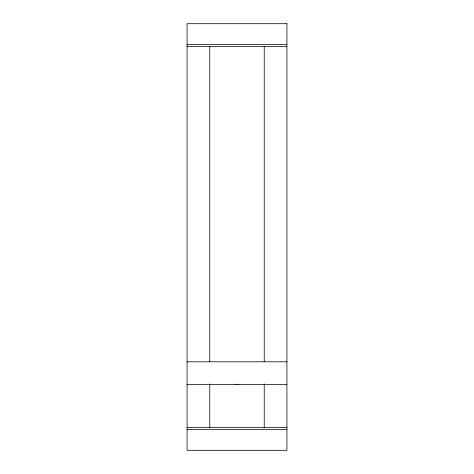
<?xml version="1.0" encoding="UTF-8"?>
<svg xmlns="http://www.w3.org/2000/svg" width="474" height="474" viewBox="0 0 474 474"><rect width="100%" height="100%" fill="white"/><g stroke="black" fill="none" stroke-linecap="round" stroke-linejoin="round"><path stroke-width="0.71" d="M187.076 44.574L286.924 44.574M187.076 46.393L286.924 46.393M187.076 361.804L286.924 361.804M187.076 384.497L286.924 384.497M187.076 427.607L286.924 427.607M187.076 429.426L286.924 429.426M264.231 46.393L264.231 361.727M264.231 383.934L264.231 427.607M238.132 384.106L238.132 384.497M235.868 384.106L235.868 384.497M209.769 46.393L209.769 361.727M209.769 383.934L209.769 427.607M286.924 23.7L187.076 23.7L187.076 450.3L286.924 450.3L286.924 23.7"/></g></svg>
